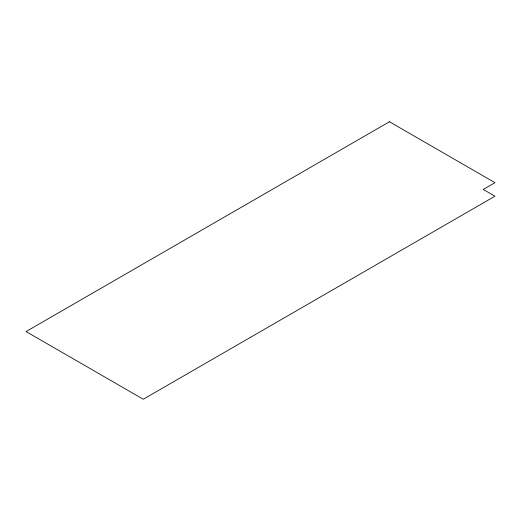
<?xml version="1.0" encoding="UTF-8"?>
<svg xmlns="http://www.w3.org/2000/svg" width="521" height="521" viewBox="0 0 521 521"><rect width="100%" height="100%" fill="white"/><g stroke="black" fill="none" stroke-linecap="round" stroke-linejoin="round"><path stroke-width="0.78" d="M389.447 121.758L26.05 331.564L143.275 399.242L494.95 196.202L483.228 189.436L494.95 182.669L389.447 121.758"/></g></svg>
